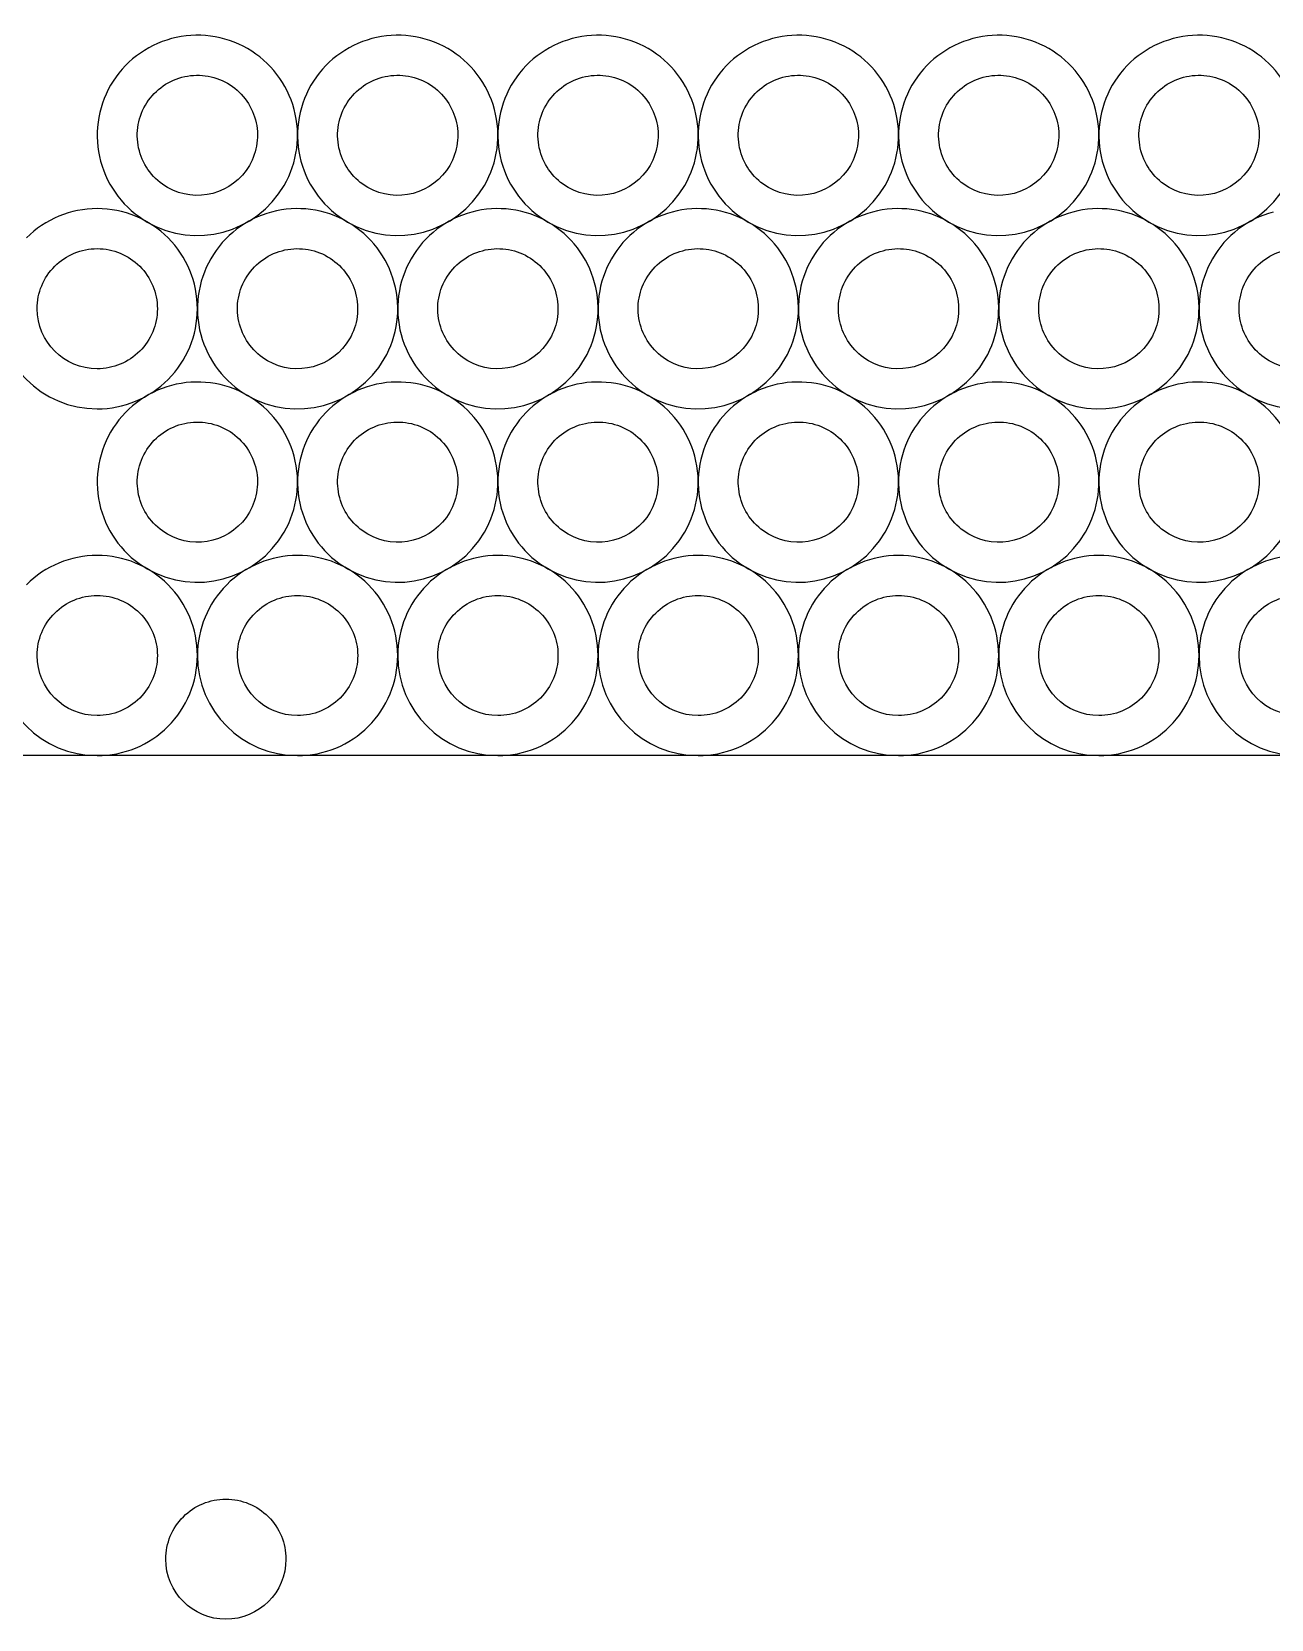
# Model space of a CAD drawing. Extents: x 0.7 to 99.3, y 0 to 99.4.
# Drawn here: x 37.54 to 68.47, y 59.71 to 99.36 of the extents above; entities that cross this region are included whole.
import ezdxf

# ---------------------------------------------------------------- set-up
doc = ezdxf.new("R2010")
doc.units = 0
doc.layers.get('0').update_dxf_attribs({"linetype": 'CONTINUOUS'})

msp = doc.modelspace()

# ---------------------------------------------------------------- linework, layer by layer
at = {"color": 7}
for p, q in [((39.504815, 98.020433), (39.504815, 98.020433)), ((44.504918, 98.020433), (44.504918, 98.020433)), ((49.505021, 98.020433), (49.505021, 98.020433)), ((54.505123, 98.020433), (54.505123, 98.020433)), ((59.505226, 98.020433), (59.505226, 98.020433)), ((64.505329, 98.020433), (64.505329, 98.020433)), ((40.370757, 97.52048), (40.370757, 97.52048)), ((45.37086, 97.52048), (45.37086, 97.52048)), ((50.370963, 97.52048), (50.370963, 97.52048)), ((55.371066, 97.52048), (55.371066, 97.52048)), ((60.371169, 97.52048), (60.371169, 97.52048)), ((65.371272, 97.52048), (65.371272, 97.52048)), ((39.169721, 94.940485), (39.169721, 94.940485)), ((39.169721, 93.94058), (39.169721, 93.94058)), ((42.004852, 93.690227), (42.004852, 93.690227)), ((47.004955, 93.690227), (47.004955, 93.690227)), ((52.005058, 93.690227), (52.005058, 93.690227)), ((57.005161, 93.690227), (57.005161, 93.690227)), ((62.005264, 93.690227), (62.005264, 93.690227)), ((67.005367, 93.690227), (67.005367, 93.690227)), ((42.870795, 93.190274), (42.870795, 93.190274)), ((47.870897, 93.190274), (47.870897, 93.190274)), ((52.871, 93.190274), (52.871, 93.190274)), ((57.871103, 93.190274), (57.871103, 93.190274)), ((62.871206, 93.190274), (62.871206, 93.190274)), ((67.871309, 93.190274), (67.871309, 93.190274)), ((39.504815, 89.360035), (39.504815, 89.360035)), ((39.504815, 89.360035), (39.504815, 89.360035)), ((44.504918, 89.360035), (44.504918, 89.360035)), ((49.505021, 89.360035), (49.505021, 89.360035)), ((54.505123, 89.360035), (54.505123, 89.360035)), ((59.505226, 89.360035), (59.505226, 89.360035)), ((64.505329, 89.360035), (64.505329, 89.360035)), ((40.370757, 88.860082), (40.370757, 88.860082)), ((40.370757, 88.860082), (40.370757, 88.860082)), ((45.37086, 88.860082), (45.37086, 88.860082)), ((50.370963, 88.860082), (50.370963, 88.860082)), ((55.371066, 88.860082), (55.371066, 88.860082)), ((60.371169, 88.860082), (60.371169, 88.860082)), ((65.371272, 88.860082), (65.371272, 88.860082)), ((39.169721, 86.280087), (39.169721, 86.280087)), ((44.169796, 86.280087), (44.169796, 86.280087)), ((49.169899, 86.280087), (49.169899, 86.280087)), ((54.170001, 86.280087), (54.170001, 86.280087)), ((59.170104, 86.280087), (59.170104, 86.280087)), ((64.170207, 86.280087), (64.170207, 86.280087)), ((39.169721, 85.280182), (39.169721, 85.280182)), ((44.169796, 85.280182), (44.169796, 85.280182)), ((49.169899, 85.280182), (49.169899, 85.280182)), ((54.170001, 85.280182), (54.170001, 85.280182)), ((59.170104, 85.280182), (59.170104, 85.280182)), ((64.170207, 85.280182), (64.170207, 85.280182)), ((97.244112, 81.280012), (2.755887, 81.280012)), ((42.380002, 62.713966), (42.380002, 62.713966))]:
    msp.add_line(p, q, dxfattribs=at)
for points in [[(41.022988, 99.185519), (40.382434, 99.013883), (39.836318, 98.594779), (39.504815, 98.020433)], [(42.920308, 98.935611), (42.346044, 99.267258), (41.663542, 99.357155), (41.022988, 99.185519)], [(46.023091, 99.185519), (45.382537, 99.013883), (44.836421, 98.594779), (44.504918, 98.020433)], [(47.92041, 98.935611), (47.346147, 99.267258), (46.663645, 99.357155), (46.023091, 99.185519)], [(51.023194, 99.185519), (50.38264, 99.013883), (49.836523, 98.594779), (49.505021, 98.020433)], [(52.920513, 98.935611), (52.34625, 99.267258), (51.663747, 99.357155), (51.023194, 99.185519)], [(56.023296, 99.185519), (55.382743, 99.013883), (54.836626, 98.594779), (54.505123, 98.020433)], [(57.920616, 98.935611), (57.346353, 99.267258), (56.66385, 99.357155), (56.023296, 99.185519)], [(61.023399, 99.185519), (60.382846, 99.013883), (59.836729, 98.594779), (59.505226, 98.020433)], [(62.920719, 98.935611), (62.346456, 99.267258), (61.663953, 99.357155), (61.023399, 99.185519)], [(66.023502, 99.185519), (65.382948, 99.013883), (64.836832, 98.594779), (64.505329, 98.020433)], [(67.920822, 98.935611), (67.346559, 99.267258), (66.664056, 99.357155), (66.023502, 99.185519)], [(44.084986, 97.417448), (43.913446, 98.057928), (43.494498, 98.604029), (42.920308, 98.935611)], [(49.085089, 97.417448), (48.913549, 98.057928), (48.4946, 98.604029), (47.92041, 98.935611)], [(54.085192, 97.417448), (53.913652, 98.057928), (53.494703, 98.604029), (52.920513, 98.935611)], [(59.085295, 97.417448), (58.913755, 98.057928), (58.494806, 98.604029), (57.920616, 98.935611)], [(64.085398, 97.417448), (63.913858, 98.057928), (63.494909, 98.604029), (62.920719, 98.935611)], [(69.085501, 97.417448), (68.913961, 98.057928), (68.495012, 98.604029), (67.920822, 98.935611)], [(41.281771, 98.219723), (41.666177, 98.322724), (42.075759, 98.268745), (42.420354, 98.069668)], [(46.281874, 98.219723), (46.66628, 98.322724), (47.075862, 98.268745), (47.420457, 98.069668)], [(51.281977, 98.219723), (51.666383, 98.322724), (52.075965, 98.268745), (52.42056, 98.069668)], [(56.28208, 98.219723), (56.666486, 98.322724), (57.076068, 98.268745), (57.420662, 98.069668)], [(61.282183, 98.219723), (61.666589, 98.322724), (62.076171, 98.268745), (62.420765, 98.069668)], [(66.282286, 98.219723), (66.666692, 98.322724), (67.076273, 98.268745), (67.420868, 98.069668)], [(39.504815, 98.020433), (39.173343, 97.446179), (39.083573, 96.763767), (39.255255, 96.123325)], [(40.370757, 97.52048), (40.569646, 97.865183), (40.897365, 98.116722), (41.281771, 98.219723)], [(42.420354, 98.069668), (42.764901, 97.8707), (43.016284, 97.542996), (43.11919, 97.158664)], [(44.504918, 98.020433), (44.173446, 97.446179), (44.083676, 96.763767), (44.255358, 96.123325)], [(45.37086, 97.52048), (45.569749, 97.865183), (45.897468, 98.116722), (46.281874, 98.219723)], [(47.420457, 98.069668), (47.765004, 97.8707), (48.016387, 97.542996), (48.119293, 97.158664)], [(49.505021, 98.020433), (49.173548, 97.446179), (49.083779, 96.763767), (49.255461, 96.123325)], [(50.370963, 97.52048), (50.569852, 97.865183), (50.897571, 98.116722), (51.281977, 98.219723)], [(52.42056, 98.069668), (52.765107, 97.8707), (53.01649, 97.542996), (53.119396, 97.158664)], [(54.505123, 98.020433), (54.173651, 97.446179), (54.083882, 96.763767), (54.255564, 96.123325)], [(55.371066, 97.52048), (55.569955, 97.865183), (55.897674, 98.116722), (56.28208, 98.219723)], [(57.420662, 98.069668), (57.76521, 97.8707), (58.016593, 97.542996), (58.119499, 97.158664)], [(59.505226, 98.020433), (59.173754, 97.446179), (59.083985, 96.763767), (59.255667, 96.123325)], [(60.371169, 97.52048), (60.570058, 97.865183), (60.897777, 98.116722), (61.282183, 98.219723)], [(62.420765, 98.069668), (62.765313, 97.8707), (63.016696, 97.542996), (63.119602, 97.158664)], [(64.505329, 98.020433), (64.173857, 97.446179), (64.084088, 96.763767), (64.25577, 96.123325)], [(65.371272, 97.52048), (65.570161, 97.865183), (65.897879, 98.116722), (66.282286, 98.219723)], [(67.420868, 98.069668), (67.765415, 97.8707), (68.016799, 97.542996), (68.119705, 97.158664)], [(40.22105, 96.382109), (40.118003, 96.766404), (40.171855, 97.175895), (40.370757, 97.52048)], [(43.11919, 97.158664), (43.222096, 96.774331), (43.168093, 96.36486), (42.969064, 96.020348)], [(43.835007, 95.520395), (44.166606, 96.094575), (44.256527, 96.776967), (44.084986, 97.417448)], [(45.221153, 96.382109), (45.118106, 96.766404), (45.171958, 97.175895), (45.37086, 97.52048)], [(48.119293, 97.158664), (48.222199, 96.774331), (48.168196, 96.36486), (47.969167, 96.020348)], [(48.83511, 95.520395), (49.166709, 96.094575), (49.256629, 96.776967), (49.085089, 97.417448)], [(50.221256, 96.382109), (50.118209, 96.766404), (50.172061, 97.175895), (50.370963, 97.52048)], [(53.119396, 97.158664), (53.222302, 96.774331), (53.168299, 96.36486), (52.96927, 96.020348)], [(53.835213, 95.520395), (54.166812, 96.094575), (54.256732, 96.776967), (54.085192, 97.417448)], [(55.221359, 96.382109), (55.118311, 96.766404), (55.172164, 97.175895), (55.371066, 97.52048)], [(58.119499, 97.158664), (58.222405, 96.774331), (58.168402, 96.36486), (57.969373, 96.020348)], [(58.835315, 95.520395), (59.166915, 96.094575), (59.256835, 96.776967), (59.085295, 97.417448)], [(60.221462, 96.382109), (60.118414, 96.766404), (60.172266, 97.175895), (60.371169, 97.52048)], [(63.119602, 97.158664), (63.222508, 96.774331), (63.168505, 96.36486), (62.969476, 96.020348)], [(63.835418, 95.520395), (64.167017, 96.094575), (64.256938, 96.776967), (64.085398, 97.417448)], [(65.221564, 96.382109), (65.118517, 96.766404), (65.172369, 97.175895), (65.371272, 97.52048)], [(68.119705, 97.158664), (68.222611, 96.774331), (68.168608, 96.36486), (67.969579, 96.020348)], [(40.920221, 95.471362), (40.575601, 95.670204), (40.324097, 95.997815), (40.22105, 96.382109)], [(45.920324, 95.471362), (45.575704, 95.670204), (45.3242, 95.997815), (45.221153, 96.382109)], [(50.920427, 95.471362), (50.575807, 95.670204), (50.324303, 95.997815), (50.221256, 96.382109)], [(55.92053, 95.471362), (55.57591, 95.670204), (55.324406, 95.997815), (55.221359, 96.382109)], [(60.920633, 95.471362), (60.576013, 95.670204), (60.324509, 95.997815), (60.221462, 96.382109)], [(65.920736, 95.471362), (65.576115, 95.670204), (65.324612, 95.997815), (65.221564, 96.382109)], [(39.255255, 96.123325), (39.426937, 95.482883), (39.846007, 94.936874), (40.42027, 94.605419)], [(42.969064, 96.020348), (42.554838, 95.303045), (41.637603, 95.057273), (40.920221, 95.471362)], [(44.255358, 96.123325), (44.42704, 95.482883), (44.84611, 94.936874), (45.420373, 94.605419)], [(47.969167, 96.020348), (47.554941, 95.303045), (46.637706, 95.057273), (45.920324, 95.471362)], [(49.255461, 96.123325), (49.427143, 95.482883), (49.846213, 94.936874), (50.420476, 94.605419)], [(52.96927, 96.020348), (52.555044, 95.303045), (51.637809, 95.057273), (50.920427, 95.471362)], [(54.255564, 96.123325), (54.427246, 95.482883), (54.846315, 94.936874), (55.420579, 94.605419)], [(57.969373, 96.020348), (57.555147, 95.303045), (56.637912, 95.057273), (55.92053, 95.471362)], [(59.255667, 96.123325), (59.427349, 95.482883), (59.846418, 94.936874), (60.420682, 94.605419)], [(62.969476, 96.020348), (62.55525, 95.303045), (61.638014, 95.057273), (60.920633, 95.471362)], [(64.25577, 96.123325), (64.427452, 95.482883), (64.846521, 94.936874), (65.420785, 94.605419)], [(67.969579, 96.020348), (67.555353, 95.303045), (66.638117, 95.057273), (65.920736, 95.471362)], [(40.42027, 94.605419), (41.615906, 93.915271), (43.14463, 94.324892), (43.835007, 95.520395)], [(45.420373, 94.605419), (46.616009, 93.915271), (48.144733, 94.324892), (48.83511, 95.520395)], [(50.420476, 94.605419), (51.616112, 93.915271), (53.144836, 94.324892), (53.835213, 95.520395)], [(55.420579, 94.605419), (56.616215, 93.915271), (58.144939, 94.324892), (58.835315, 95.520395)], [(60.420682, 94.605419), (61.616318, 93.915271), (63.145041, 94.324892), (63.835418, 95.520395)], [(65.420785, 94.605419), (66.61642, 93.915271), (68.145144, 94.324892), (68.835521, 95.520395)], [(39.169721, 94.940485), (38.506667, 94.940421), (37.870796, 94.676958), (37.401998, 94.208056)], [(40.937802, 94.208252), (40.468884, 94.67717), (39.832871, 94.940568), (39.169721, 94.940485)], [(43.523025, 94.855313), (42.882471, 94.683677), (42.336355, 94.264573), (42.004852, 93.690227)], [(45.420345, 94.605405), (44.846082, 94.937052), (44.163579, 95.026949), (43.523025, 94.855313)], [(48.523128, 94.855313), (47.882574, 94.683677), (47.336458, 94.264573), (47.004955, 93.690227)], [(50.420448, 94.605405), (49.846185, 94.937052), (49.163682, 95.026949), (48.523128, 94.855313)], [(53.523231, 94.855313), (52.882677, 94.683677), (52.336561, 94.264573), (52.005058, 93.690227)], [(55.420551, 94.605405), (54.846288, 94.937052), (54.163785, 95.026949), (53.523231, 94.855313)], [(58.523334, 94.855313), (57.88278, 94.683677), (57.336664, 94.264573), (57.005161, 93.690227)], [(60.420654, 94.605405), (59.84639, 94.937052), (59.163888, 95.026949), (58.523334, 94.855313)], [(63.523437, 94.855313), (62.882883, 94.683677), (62.336767, 94.264573), (62.005264, 93.690227)], [(65.420756, 94.605405), (64.846493, 94.937052), (64.163991, 95.026949), (63.523437, 94.855313)], [(68.52354, 94.855313), (67.882986, 94.683677), (67.336869, 94.264573), (67.005367, 93.690227)], [(46.585024, 93.087241), (46.413484, 93.727722), (45.994535, 94.273823), (45.420345, 94.605405)], [(51.585127, 93.087241), (51.413586, 93.727722), (50.994638, 94.273823), (50.420448, 94.605405)], [(56.58523, 93.087241), (56.413689, 93.727722), (55.994741, 94.273823), (55.420551, 94.605405)], [(61.585332, 93.087241), (61.413792, 93.727722), (60.994844, 94.273823), (60.420654, 94.605405)], [(66.585435, 93.087241), (66.413895, 93.727722), (65.994946, 94.273823), (65.420756, 94.605405)], [(41.670035, 92.440171), (41.670118, 93.103321), (41.40672, 93.739334), (40.937802, 94.208252)], [(43.781808, 93.889517), (44.166214, 93.992518), (44.575796, 93.938539), (44.920391, 93.739462)], [(48.781911, 93.889517), (49.166317, 93.992518), (49.575899, 93.938539), (49.920494, 93.739462)], [(53.782014, 93.889517), (54.16642, 93.992518), (54.576002, 93.938539), (54.920597, 93.739462)], [(58.782117, 93.889517), (59.166523, 93.992518), (59.576105, 93.938539), (59.9207, 93.739462)], [(63.78222, 93.889517), (64.166626, 93.992518), (64.576208, 93.938539), (64.920803, 93.739462)], [(38.109009, 93.501045), (38.390294, 93.782433), (38.77185, 93.940542), (39.169721, 93.94058)], [(39.169721, 93.94058), (39.567687, 93.940688), (39.949385, 93.782645), (40.23079, 93.50124)], [(42.004852, 93.690227), (41.67338, 93.115973), (41.58361, 92.433561), (41.755292, 91.793119)], [(42.870795, 93.190274), (43.069684, 93.534977), (43.397402, 93.786516), (43.781808, 93.889517)], [(44.920391, 93.739462), (45.264938, 93.540494), (45.516322, 93.21279), (45.619228, 92.828458)], [(47.004955, 93.690227), (46.673483, 93.115973), (46.583713, 92.433561), (46.755395, 91.793119)], [(47.870897, 93.190274), (48.069787, 93.534977), (48.397505, 93.786516), (48.781911, 93.889517)], [(49.920494, 93.739462), (50.265041, 93.540494), (50.516425, 93.21279), (50.619331, 92.828458)], [(52.005058, 93.690227), (51.673586, 93.115973), (51.583816, 92.433561), (51.755498, 91.793119)], [(52.871, 93.190274), (53.06989, 93.534977), (53.397608, 93.786516), (53.782014, 93.889517)], [(54.920597, 93.739462), (55.265144, 93.540494), (55.516527, 93.21279), (55.619433, 92.828458)], [(57.005161, 93.690227), (56.673689, 93.115973), (56.583919, 92.433561), (56.755601, 91.793119)], [(57.871103, 93.190274), (58.069992, 93.534977), (58.397711, 93.786516), (58.782117, 93.889517)], [(59.9207, 93.739462), (60.265247, 93.540494), (60.51663, 93.21279), (60.619536, 92.828458)], [(62.005264, 93.690227), (61.673792, 93.115973), (61.584022, 92.433561), (61.755704, 91.793119)], [(62.871206, 93.190274), (63.070095, 93.534977), (63.397814, 93.786516), (63.78222, 93.889517)], [(64.920803, 93.739462), (65.26535, 93.540494), (65.516733, 93.21279), (65.619639, 92.828458)], [(67.005367, 93.690227), (66.673894, 93.115973), (66.584125, 92.433561), (66.755807, 91.793119)], [(67.871309, 93.190274), (68.070198, 93.534977), (68.397917, 93.786516), (68.782323, 93.889517)], [(37.669865, 92.440171), (37.669757, 92.838042), (37.827724, 93.219656), (38.109009, 93.501045)], [(40.23079, 93.50124), (40.512195, 93.219835), (40.670239, 92.838137), (40.67013, 92.440171)], [(42.721087, 92.051903), (42.61804, 92.436198), (42.671892, 92.845689), (42.870795, 93.190274)], [(47.72119, 92.051903), (47.618143, 92.436198), (47.671995, 92.845689), (47.870897, 93.190274)], [(52.721293, 92.051903), (52.618246, 92.436198), (52.672098, 92.845689), (52.871, 93.190274)], [(57.721396, 92.051903), (57.618349, 92.436198), (57.672201, 92.845689), (57.871103, 93.190274)], [(62.721499, 92.051903), (62.618452, 92.436198), (62.672304, 92.845689), (62.871206, 93.190274)], [(67.721602, 92.051903), (67.618554, 92.436198), (67.672407, 92.845689), (67.871309, 93.190274)], [(45.619228, 92.828458), (45.722134, 92.444125), (45.668131, 92.034654), (45.469102, 91.690142)], [(46.335044, 91.190189), (46.666643, 91.764369), (46.756564, 92.446761), (46.585024, 93.087241)], [(50.619331, 92.828458), (50.722236, 92.444125), (50.668234, 92.034654), (50.469205, 91.690142)], [(51.335147, 91.190189), (51.666746, 91.764369), (51.756667, 92.446761), (51.585127, 93.087241)], [(55.619433, 92.828458), (55.722339, 92.444125), (55.668337, 92.034654), (55.469307, 91.690142)], [(56.33525, 91.190189), (56.666849, 91.764369), (56.75677, 92.446761), (56.58523, 93.087241)], [(60.619536, 92.828458), (60.722442, 92.444125), (60.668439, 92.034654), (60.46941, 91.690142)], [(61.335353, 91.190189), (61.666952, 91.764369), (61.756873, 92.446761), (61.585332, 93.087241)], [(65.619639, 92.828458), (65.722545, 92.444125), (65.668542, 92.034654), (65.469513, 91.690142)], [(66.335456, 91.190189), (66.667055, 91.764369), (66.756975, 92.446761), (66.585435, 93.087241)], [(36.66996, 92.440171), (36.670092, 91.059646), (37.789196, 89.940542), (39.169721, 89.94041)], [(39.169721, 90.940315), (38.341406, 90.940395), (37.669945, 91.611856), (37.669865, 92.440171)], [(40.67013, 92.440171), (40.670092, 92.0423), (40.511984, 91.660744), (40.230595, 91.379459)], [(40.937606, 90.672448), (41.406508, 91.141246), (41.669971, 91.777117), (41.670035, 92.440171)], [(43.420259, 91.141156), (43.075638, 91.339998), (42.824135, 91.667609), (42.721087, 92.051903)], [(48.420361, 91.141156), (48.075741, 91.339998), (47.824237, 91.667609), (47.72119, 92.051903)], [(53.420464, 91.141156), (53.075844, 91.339998), (52.82434, 91.667609), (52.721293, 92.051903)], [(58.420567, 91.141156), (58.075947, 91.339998), (57.824443, 91.667609), (57.721396, 92.051903)], [(63.42067, 91.141156), (63.07605, 91.339998), (62.824546, 91.667609), (62.721499, 92.051903)], [(68.420773, 91.141156), (68.076153, 91.339998), (67.824649, 91.667609), (67.721602, 92.051903)], [(41.755292, 91.793119), (41.926974, 91.152677), (42.346044, 90.606668), (42.920308, 90.275213)], [(45.469102, 91.690142), (45.054875, 90.972839), (44.13764, 90.727067), (43.420259, 91.141156)], [(46.755395, 91.793119), (46.927077, 91.152677), (47.346147, 90.606668), (47.92041, 90.275213)], [(50.469205, 91.690142), (50.054978, 90.972839), (49.137743, 90.727067), (48.420361, 91.141156)], [(51.755498, 91.793119), (51.92718, 91.152677), (52.34625, 90.606668), (52.920513, 90.275213)], [(55.469307, 91.690142), (55.055081, 90.972839), (54.137846, 90.727067), (53.420464, 91.141156)], [(56.755601, 91.793119), (56.927283, 91.152677), (57.346353, 90.606668), (57.920616, 90.275213)], [(60.46941, 91.690142), (60.055184, 90.972839), (59.137949, 90.727067), (58.420567, 91.141156)], [(61.755704, 91.793119), (61.927386, 91.152677), (62.346456, 90.606668), (62.920719, 90.275213)], [(65.469513, 91.690142), (65.055287, 90.972839), (64.138052, 90.727067), (63.42067, 91.141156)], [(66.755807, 91.793119), (66.927489, 91.152677), (67.346559, 90.606668), (67.920822, 90.275213)], [(70.469616, 91.690142), (70.05539, 90.972839), (69.138155, 90.727067), (68.420773, 91.141156)], [(40.230595, 91.379459), (39.949206, 91.098174), (39.567592, 90.940207), (39.169721, 90.940315)], [(42.920308, 90.275213), (44.115943, 89.585065), (45.644667, 89.994686), (46.335044, 91.190189)], [(47.92041, 90.275213), (49.116046, 89.585065), (50.64477, 89.994686), (51.335147, 91.190189)], [(52.920513, 90.275213), (54.116149, 89.585065), (55.644873, 89.994686), (56.33525, 91.190189)], [(57.920616, 90.275213), (59.116252, 89.585065), (60.644976, 89.994686), (61.335353, 91.190189)], [(62.920719, 90.275213), (64.116355, 89.585065), (65.645079, 89.994686), (66.335456, 91.190189)], [(67.920822, 90.275213), (69.116458, 89.585065), (70.645182, 89.994686), (71.335559, 91.190189)], [(39.169721, 89.94041), (39.832775, 89.940327), (40.468704, 90.203649), (40.937606, 90.672448)], [(41.022988, 90.525121), (40.382434, 90.353485), (39.836318, 89.934381), (39.504815, 89.360035)], [(41.022988, 90.525121), (40.382434, 90.353486), (39.836318, 89.934381), (39.504815, 89.360035)], [(42.920308, 90.275213), (42.346044, 90.60686), (41.663542, 90.696757), (41.022988, 90.525121)], [(42.920308, 90.275213), (42.346044, 90.60686), (41.663542, 90.696757), (41.022988, 90.525121)], [(46.023091, 90.525121), (45.382537, 90.353486), (44.836421, 89.934381), (44.504918, 89.360035)], [(47.92041, 90.275213), (47.346147, 90.60686), (46.663645, 90.696757), (46.023091, 90.525121)], [(51.023194, 90.525121), (50.38264, 90.353486), (49.836523, 89.934381), (49.505021, 89.360035)], [(52.920513, 90.275213), (52.34625, 90.60686), (51.663747, 90.696757), (51.023194, 90.525121)], [(56.023296, 90.525121), (55.382743, 90.353486), (54.836626, 89.934381), (54.505123, 89.360035)], [(57.920616, 90.275213), (57.346353, 90.60686), (56.66385, 90.696757), (56.023296, 90.525121)], [(61.023399, 90.525121), (60.382846, 90.353486), (59.836729, 89.934381), (59.505226, 89.360035)], [(62.920719, 90.275213), (62.346456, 90.60686), (61.663953, 90.696757), (61.023399, 90.525121)], [(66.023502, 90.525121), (65.382948, 90.353486), (64.836832, 89.934381), (64.505329, 89.360035)], [(67.920822, 90.275213), (67.346559, 90.60686), (66.664056, 90.696757), (66.023502, 90.525121)], [(44.084986, 88.757049), (43.913446, 89.39753), (43.494498, 89.943631), (42.920308, 90.275213)], [(44.084986, 88.75705), (43.913446, 89.39753), (43.494498, 89.943631), (42.920308, 90.275213)], [(49.085089, 88.75705), (48.913549, 89.39753), (48.4946, 89.943631), (47.92041, 90.275213)], [(54.085192, 88.75705), (53.913652, 89.39753), (53.494703, 89.943631), (52.920513, 90.275213)], [(59.085295, 88.75705), (58.913755, 89.39753), (58.494806, 89.943631), (57.920616, 90.275213)], [(64.085398, 88.75705), (63.913858, 89.39753), (63.494909, 89.943631), (62.920719, 90.275213)], [(69.085501, 88.75705), (68.913961, 89.39753), (68.495012, 89.943631), (67.920822, 90.275213)], [(41.281771, 89.559325), (41.666177, 89.662327), (42.075759, 89.608347), (42.420354, 89.40927)], [(41.281771, 89.559325), (41.666177, 89.662326), (42.075759, 89.608347), (42.420354, 89.40927)], [(46.281874, 89.559325), (46.66628, 89.662327), (47.075862, 89.608347), (47.420457, 89.40927)], [(51.281977, 89.559325), (51.666383, 89.662327), (52.075965, 89.608347), (52.42056, 89.40927)], [(56.28208, 89.559325), (56.666486, 89.662327), (57.076068, 89.608347), (57.420662, 89.40927)], [(61.282183, 89.559325), (61.666589, 89.662327), (62.076171, 89.608347), (62.420765, 89.40927)], [(66.282286, 89.559325), (66.666692, 89.662327), (67.076273, 89.608347), (67.420868, 89.40927)], [(39.504815, 89.360035), (39.173343, 88.785781), (39.083573, 88.103369), (39.255255, 87.462927)], [(39.504815, 89.360035), (39.173343, 88.785781), (39.083573, 88.103369), (39.255255, 87.462927)], [(40.370757, 88.860082), (40.569646, 89.204785), (40.897365, 89.456324), (41.281771, 89.559325)], [(40.370757, 88.860082), (40.569646, 89.204786), (40.897365, 89.456324), (41.281771, 89.559325)], [(42.420354, 89.40927), (42.764901, 89.210302), (43.016284, 88.882598), (43.11919, 88.498266)], [(42.420354, 89.40927), (42.764901, 89.210302), (43.016284, 88.882599), (43.11919, 88.498266)], [(44.504918, 89.360035), (44.173446, 88.785781), (44.083676, 88.103369), (44.255358, 87.462927)], [(45.37086, 88.860082), (45.569749, 89.204786), (45.897468, 89.456324), (46.281874, 89.559325)], [(47.420457, 89.40927), (47.765004, 89.210302), (48.016387, 88.882599), (48.119293, 88.498266)], [(49.505021, 89.360035), (49.173548, 88.785781), (49.083779, 88.103369), (49.255461, 87.462927)], [(50.370963, 88.860082), (50.569852, 89.204786), (50.897571, 89.456324), (51.281977, 89.559325)], [(52.42056, 89.40927), (52.765107, 89.210302), (53.01649, 88.882599), (53.119396, 88.498266)], [(54.505123, 89.360035), (54.173651, 88.785781), (54.083882, 88.103369), (54.255564, 87.462927)], [(55.371066, 88.860082), (55.569955, 89.204786), (55.897674, 89.456324), (56.28208, 89.559325)], [(57.420662, 89.40927), (57.76521, 89.210302), (58.016593, 88.882599), (58.119499, 88.498266)], [(59.505226, 89.360035), (59.173754, 88.785781), (59.083985, 88.103369), (59.255667, 87.462927)], [(60.371169, 88.860082), (60.570058, 89.204786), (60.897777, 89.456324), (61.282183, 89.559325)], [(62.420765, 89.40927), (62.765313, 89.210302), (63.016696, 88.882599), (63.119602, 88.498266)], [(64.505329, 89.360035), (64.173857, 88.785781), (64.084088, 88.103369), (64.25577, 87.462927)], [(65.371272, 88.860082), (65.570161, 89.204786), (65.897879, 89.456324), (66.282286, 89.559325)], [(67.420868, 89.40927), (67.765415, 89.210302), (68.016799, 88.882599), (68.119705, 88.498266)], [(40.22105, 87.721711), (40.118003, 88.106006), (40.171855, 88.515497), (40.370757, 88.860082)], [(40.22105, 87.721711), (40.118003, 88.106006), (40.171855, 88.515497), (40.370757, 88.860082)], [(45.221153, 87.721711), (45.118106, 88.106006), (45.171958, 88.515497), (45.37086, 88.860082)], [(50.221256, 87.721711), (50.118208, 88.106006), (50.172061, 88.515497), (50.370963, 88.860082)], [(55.221359, 87.721711), (55.118311, 88.106006), (55.172164, 88.515497), (55.371066, 88.860082)], [(60.221462, 87.721711), (60.118414, 88.106006), (60.172266, 88.515497), (60.371169, 88.860082)], [(65.221564, 87.721711), (65.118517, 88.106006), (65.172369, 88.515497), (65.371272, 88.860082)], [(43.11919, 88.498266), (43.222096, 88.113933), (43.168093, 87.704462), (42.969064, 87.35995)], [(43.11919, 88.498266), (43.222096, 88.113933), (43.168093, 87.704462), (42.969064, 87.35995)], [(43.835007, 86.859997), (44.166606, 87.434178), (44.256527, 88.11657), (44.084986, 88.75705)], [(43.835007, 86.859997), (44.166606, 87.434177), (44.256527, 88.116569), (44.084986, 88.757049)], [(48.119293, 88.498266), (48.222199, 88.113933), (48.168196, 87.704462), (47.969167, 87.35995)], [(48.83511, 86.859997), (49.166709, 87.434178), (49.256629, 88.11657), (49.085089, 88.75705)], [(53.119396, 88.498266), (53.222302, 88.113933), (53.168299, 87.704462), (52.96927, 87.35995)], [(53.835213, 86.859997), (54.166812, 87.434178), (54.256732, 88.11657), (54.085192, 88.75705)], [(58.119499, 88.498266), (58.222405, 88.113933), (58.168402, 87.704462), (57.969373, 87.35995)], [(58.835315, 86.859997), (59.166915, 87.434178), (59.256835, 88.11657), (59.085295, 88.75705)], [(63.119602, 88.498266), (63.222508, 88.113933), (63.168505, 87.704462), (62.969476, 87.35995)], [(63.835418, 86.859997), (64.167017, 87.434178), (64.256938, 88.11657), (64.085398, 88.75705)], [(68.119705, 88.498266), (68.222611, 88.113933), (68.168608, 87.704462), (67.969579, 87.35995)], [(40.920221, 86.810964), (40.575601, 87.009806), (40.324097, 87.337417), (40.22105, 87.721711)], [(40.920221, 86.810964), (40.575601, 87.009806), (40.324097, 87.337417), (40.22105, 87.721711)], [(45.920324, 86.810964), (45.575704, 87.009806), (45.3242, 87.337417), (45.221153, 87.721711)], [(50.920427, 86.810964), (50.575807, 87.009806), (50.324303, 87.337417), (50.221256, 87.721711)], [(55.92053, 86.810964), (55.57591, 87.009806), (55.324406, 87.337417), (55.221359, 87.721711)], [(60.920633, 86.810964), (60.576013, 87.009806), (60.324509, 87.337417), (60.221462, 87.721711)], [(65.920736, 86.810964), (65.576115, 87.009806), (65.324612, 87.337417), (65.221564, 87.721711)], [(39.255255, 87.462927), (39.426937, 86.822485), (39.846007, 86.276476), (40.42027, 85.945021)], [(39.255255, 87.462927), (39.426937, 86.822485), (39.846007, 86.276476), (40.42027, 85.945021)], [(42.969064, 87.35995), (42.554838, 86.642647), (41.637603, 86.396875), (40.920221, 86.810964)], [(42.969064, 87.35995), (42.554838, 86.642647), (41.637603, 86.396875), (40.920221, 86.810964)], [(44.255358, 87.462927), (44.42704, 86.822485), (44.84611, 86.276476), (45.420373, 85.945021)], [(47.969167, 87.35995), (47.554941, 86.642647), (46.637706, 86.396875), (45.920324, 86.810964)], [(49.255461, 87.462927), (49.427143, 86.822485), (49.846213, 86.276476), (50.420476, 85.945021)], [(52.96927, 87.35995), (52.555044, 86.642647), (51.637809, 86.396875), (50.920427, 86.810964)], [(54.255564, 87.462927), (54.427246, 86.822485), (54.846315, 86.276476), (55.420579, 85.945021)], [(57.969373, 87.35995), (57.555147, 86.642647), (56.637912, 86.396875), (55.92053, 86.810964)], [(59.255667, 87.462927), (59.427349, 86.822485), (59.846418, 86.276476), (60.420682, 85.945021)], [(62.969476, 87.35995), (62.55525, 86.642647), (61.638014, 86.396875), (60.920633, 86.810964)], [(64.25577, 87.462927), (64.427452, 86.822485), (64.846521, 86.276476), (65.420785, 85.945021)], [(67.969579, 87.35995), (67.555353, 86.642647), (66.638117, 86.396875), (65.920736, 86.810964)], [(40.42027, 85.945021), (41.615906, 85.254873), (43.14463, 85.664494), (43.835007, 86.859997)], [(40.42027, 85.945021), (41.615906, 85.254874), (43.14463, 85.664494), (43.835007, 86.859997)], [(45.420373, 85.945021), (46.616009, 85.254874), (48.144733, 85.664494), (48.83511, 86.859997)], [(50.420476, 85.945021), (51.616112, 85.254874), (53.144836, 85.664494), (53.835213, 86.859997)], [(55.420579, 85.945021), (56.616215, 85.254874), (58.144939, 85.664494), (58.835315, 86.859997)], [(60.420682, 85.945021), (61.616318, 85.254874), (63.145041, 85.664494), (63.835418, 86.859997)], [(65.420785, 85.945021), (66.61642, 85.254874), (68.145144, 85.664494), (68.835521, 86.859997)], [(39.169721, 86.280087), (38.506667, 86.280024), (37.870796, 86.01656), (37.401998, 85.547658)], [(40.937802, 85.547854), (40.468884, 86.016772), (39.832871, 86.28017), (39.169721, 86.280087)], [(44.169796, 86.280087), (43.506742, 86.280024), (42.870871, 86.01656), (42.402072, 85.547658)], [(45.937877, 85.547854), (45.468959, 86.016772), (44.832946, 86.28017), (44.169796, 86.280087)], [(49.169899, 86.280087), (48.506844, 86.280024), (47.870974, 86.01656), (47.402175, 85.547658)], [(50.937979, 85.547854), (50.469062, 86.016772), (49.833049, 86.28017), (49.169899, 86.280087)], [(54.170001, 86.280087), (53.506947, 86.280024), (52.871076, 86.01656), (52.402278, 85.547658)], [(55.938082, 85.547854), (55.469164, 86.016772), (54.833151, 86.28017), (54.170001, 86.280087)], [(59.170104, 86.280087), (58.50705, 86.280024), (57.871179, 86.01656), (57.402381, 85.547658)], [(60.938185, 85.547854), (60.469267, 86.016772), (59.833254, 86.28017), (59.170104, 86.280087)], [(64.170207, 86.280087), (63.507153, 86.280024), (62.871282, 86.01656), (62.402484, 85.547658)], [(65.938288, 85.547854), (65.46937, 86.016772), (64.833357, 86.28017), (64.170207, 86.280087)], [(69.17031, 86.280087), (68.507256, 86.280024), (67.871385, 86.01656), (67.402587, 85.547658)], [(38.109009, 84.840647), (38.390294, 85.122036), (38.77185, 85.280144), (39.169721, 85.280182)], [(39.169721, 85.280182), (39.567687, 85.280291), (39.949385, 85.122247), (40.23079, 84.840842)], [(41.670035, 83.779773), (41.670118, 84.442923), (41.40672, 85.078936), (40.937802, 85.547854)], [(42.402072, 85.547658), (41.933274, 85.078756), (41.669952, 84.442827), (41.670035, 83.779773)], [(43.109084, 84.840647), (43.390369, 85.122036), (43.771925, 85.280144), (44.169796, 85.280182)], [(44.169796, 85.280182), (44.567762, 85.280291), (44.94946, 85.122247), (45.230865, 84.840842)], [(46.67011, 83.779773), (46.670193, 84.442923), (46.406794, 85.078936), (45.937877, 85.547854)], [(47.402175, 85.547658), (46.933377, 85.078756), (46.670055, 84.442827), (46.670138, 83.779773)], [(48.109187, 84.840647), (48.390472, 85.122036), (48.772028, 85.280144), (49.169899, 85.280182)], [(49.169899, 85.280182), (49.567865, 85.280291), (49.949563, 85.122247), (50.230968, 84.840842)], [(51.670212, 83.779773), (51.670296, 84.442923), (51.406897, 85.078936), (50.937979, 85.547854)], [(52.402278, 85.547658), (51.93348, 85.078756), (51.670157, 84.442827), (51.670241, 83.779773)], [(53.10929, 84.840647), (53.390575, 85.122036), (53.772131, 85.280144), (54.170001, 85.280182)], [(54.170001, 85.280182), (54.567968, 85.280291), (54.949666, 85.122247), (55.231071, 84.840842)], [(56.670315, 83.779773), (56.670399, 84.442923), (56.407, 85.078936), (55.938082, 85.547854)], [(57.402381, 85.547658), (56.933583, 85.078756), (56.67026, 84.442827), (56.670344, 83.779773)], [(58.109393, 84.840647), (58.390678, 85.122036), (58.772234, 85.280144), (59.170104, 85.280182)], [(59.170104, 85.280182), (59.568071, 85.280291), (59.949769, 85.122247), (60.231174, 84.840842)], [(61.670418, 83.779773), (61.670502, 84.442923), (61.407103, 85.078936), (60.938185, 85.547854)], [(62.402484, 85.547658), (61.933686, 85.078756), (61.670363, 84.442827), (61.670446, 83.779773)], [(63.109496, 84.840647), (63.390781, 85.122036), (63.772337, 85.280144), (64.170207, 85.280182)], [(64.170207, 85.280182), (64.568174, 85.280291), (64.949872, 85.122247), (65.231277, 84.840842)], [(66.670521, 83.779773), (66.670604, 84.442923), (66.407206, 85.078936), (65.938288, 85.547854)], [(67.402587, 85.547658), (66.933789, 85.078756), (66.670466, 84.442827), (66.670549, 83.779773)], [(68.109598, 84.840647), (68.390884, 85.122036), (68.772439, 85.280144), (69.17031, 85.280182)], [(37.669865, 83.779773), (37.669757, 84.177644), (37.827724, 84.559258), (38.109009, 84.840647)], [(40.23079, 84.840842), (40.512195, 84.559438), (40.670239, 84.17774), (40.67013, 83.779773)], [(42.66994, 83.779773), (42.669831, 84.177644), (42.827799, 84.559258), (43.109084, 84.840647)], [(45.230865, 84.840842), (45.51227, 84.559438), (45.670313, 84.17774), (45.670205, 83.779773)], [(47.670043, 83.779773), (47.669934, 84.177644), (47.827902, 84.559258), (48.109187, 84.840647)], [(50.230968, 84.840842), (50.512373, 84.559438), (50.670416, 84.17774), (50.670308, 83.779773)], [(52.670146, 83.779773), (52.670037, 84.177644), (52.828005, 84.559258), (53.10929, 84.840647)], [(55.231071, 84.840842), (55.512476, 84.559438), (55.670519, 84.17774), (55.67041, 83.779773)], [(57.670248, 83.779773), (57.67014, 84.177644), (57.828108, 84.559258), (58.109393, 84.840647)], [(60.231174, 84.840842), (60.512578, 84.559438), (60.670622, 84.17774), (60.670513, 83.779773)], [(62.670351, 83.779773), (62.670243, 84.177644), (62.82821, 84.559258), (63.109496, 84.840647)], [(65.231277, 84.840842), (65.512681, 84.559438), (65.670725, 84.17774), (65.670616, 83.779773)], [(67.670454, 83.779773), (67.670346, 84.177644), (67.828313, 84.559258), (68.109598, 84.840647)], [(36.66996, 83.779773), (36.670092, 82.399248), (37.789196, 81.280144), (39.169721, 81.280012)], [(39.169721, 82.279917), (38.341406, 82.279997), (37.669945, 82.951458), (37.669865, 83.779773)], [(40.67013, 83.779773), (40.670092, 83.381902), (40.511984, 83.000347), (40.230595, 82.719061)], [(40.937606, 82.01205), (41.406508, 82.480848), (41.669971, 83.116719), (41.670035, 83.779773)], [(41.670035, 83.779773), (41.670167, 82.399248), (42.789271, 81.280144), (44.169796, 81.280012)], [(44.169796, 82.279917), (43.341481, 82.279997), (42.670019, 82.951458), (42.66994, 83.779773)], [(45.670205, 83.779773), (45.670167, 83.381902), (45.512058, 83.000347), (45.230669, 82.719061)], [(45.937681, 82.01205), (46.406583, 82.480848), (46.670046, 83.116719), (46.67011, 83.779773)], [(46.670138, 83.779773), (46.67027, 82.399248), (47.789374, 81.280144), (49.169899, 81.280012)], [(49.169899, 82.279917), (48.341584, 82.279997), (47.670122, 82.951458), (47.670043, 83.779773)], [(50.670308, 83.779773), (50.670269, 83.381902), (50.512161, 83.000347), (50.230772, 82.719061)], [(50.937784, 82.01205), (51.406686, 82.480848), (51.670149, 83.116719), (51.670212, 83.779773)], [(51.670241, 83.779773), (51.670373, 82.399248), (52.789476, 81.280144), (54.170001, 81.280012)], [(54.170001, 82.279917), (53.341687, 82.279997), (52.670225, 82.951458), (52.670146, 83.779773)], [(55.67041, 83.779773), (55.670372, 83.381902), (55.512264, 83.000347), (55.230875, 82.719061)], [(55.937887, 82.01205), (56.406789, 82.480848), (56.670252, 83.116719), (56.670315, 83.779773)], [(56.670344, 83.779773), (56.670476, 82.399248), (57.789579, 81.280144), (59.170104, 81.280012)], [(59.170104, 82.279917), (58.34179, 82.279997), (57.670328, 82.951458), (57.670248, 83.779773)], [(60.670513, 83.779773), (60.670475, 83.381902), (60.512367, 83.000347), (60.230978, 82.719061)], [(60.93799, 82.01205), (61.406892, 82.480848), (61.670355, 83.116719), (61.670418, 83.779773)], [(61.670446, 83.779773), (61.670579, 82.399248), (62.789682, 81.280144), (64.170207, 81.280012)], [(64.170207, 82.279917), (63.341893, 82.279997), (62.670431, 82.951458), (62.670351, 83.779773)], [(65.670616, 83.779773), (65.670578, 83.381902), (65.51247, 83.000347), (65.231081, 82.719061)], [(65.938093, 82.01205), (66.406994, 82.480848), (66.670458, 83.116719), (66.670521, 83.779773)], [(66.670549, 83.779773), (66.670681, 82.399248), (67.789785, 81.280144), (69.17031, 81.280012)], [(69.17031, 82.279917), (68.341996, 82.279997), (67.670534, 82.951458), (67.670454, 83.779773)], [(40.230595, 82.719061), (39.949206, 82.437776), (39.567592, 82.279809), (39.169721, 82.279917)], [(45.230669, 82.719061), (44.94928, 82.437776), (44.567666, 82.279809), (44.169796, 82.279917)], [(50.230772, 82.719061), (49.949383, 82.437776), (49.567769, 82.279809), (49.169899, 82.279917)], [(55.230875, 82.719061), (54.949486, 82.437776), (54.567872, 82.279809), (54.170001, 82.279917)], [(60.230978, 82.719061), (59.949589, 82.437776), (59.567975, 82.279809), (59.170104, 82.279917)], [(65.231081, 82.719061), (64.949692, 82.437776), (64.568078, 82.279809), (64.170207, 82.279917)], [(39.169721, 81.280012), (39.832775, 81.279929), (40.468704, 81.543252), (40.937606, 82.01205)], [(44.169796, 81.280012), (44.83285, 81.279929), (45.468779, 81.543252), (45.937681, 82.01205)], [(49.169899, 81.280012), (49.832953, 81.279929), (50.468882, 81.543252), (50.937784, 82.01205)], [(54.170001, 81.280012), (54.833056, 81.279929), (55.468985, 81.543252), (55.937887, 82.01205)], [(59.170104, 81.280012), (59.833158, 81.279929), (60.469088, 81.543252), (60.93799, 82.01205)], [(64.170207, 81.280012), (64.833261, 81.279929), (65.469191, 81.543252), (65.938093, 82.01205)], [(41.319289, 62.274432), (41.600575, 62.555821), (41.982131, 62.713928), (42.380002, 62.713966)], [(42.380002, 62.713966), (42.777872, 62.713927), (43.159427, 62.555819), (43.440712, 62.274431)], [(40.880143, 61.213559), (40.880035, 61.61143), (41.038003, 61.993044), (41.319289, 62.274432)], [(43.440712, 62.274431), (43.721997, 61.993043), (43.879965, 61.611429), (43.879857, 61.213559)], [(42.380002, 59.713718), (41.551691, 59.713796), (40.88023, 60.385249), (40.880143, 61.213559)], [(43.879857, 61.213559), (43.87977, 60.38525), (43.208311, 59.713797), (42.380002, 59.713718)]]:
    msp.add_open_spline(points, degree=3, dxfattribs=at)

doc.saveas('drawing.dxf')
